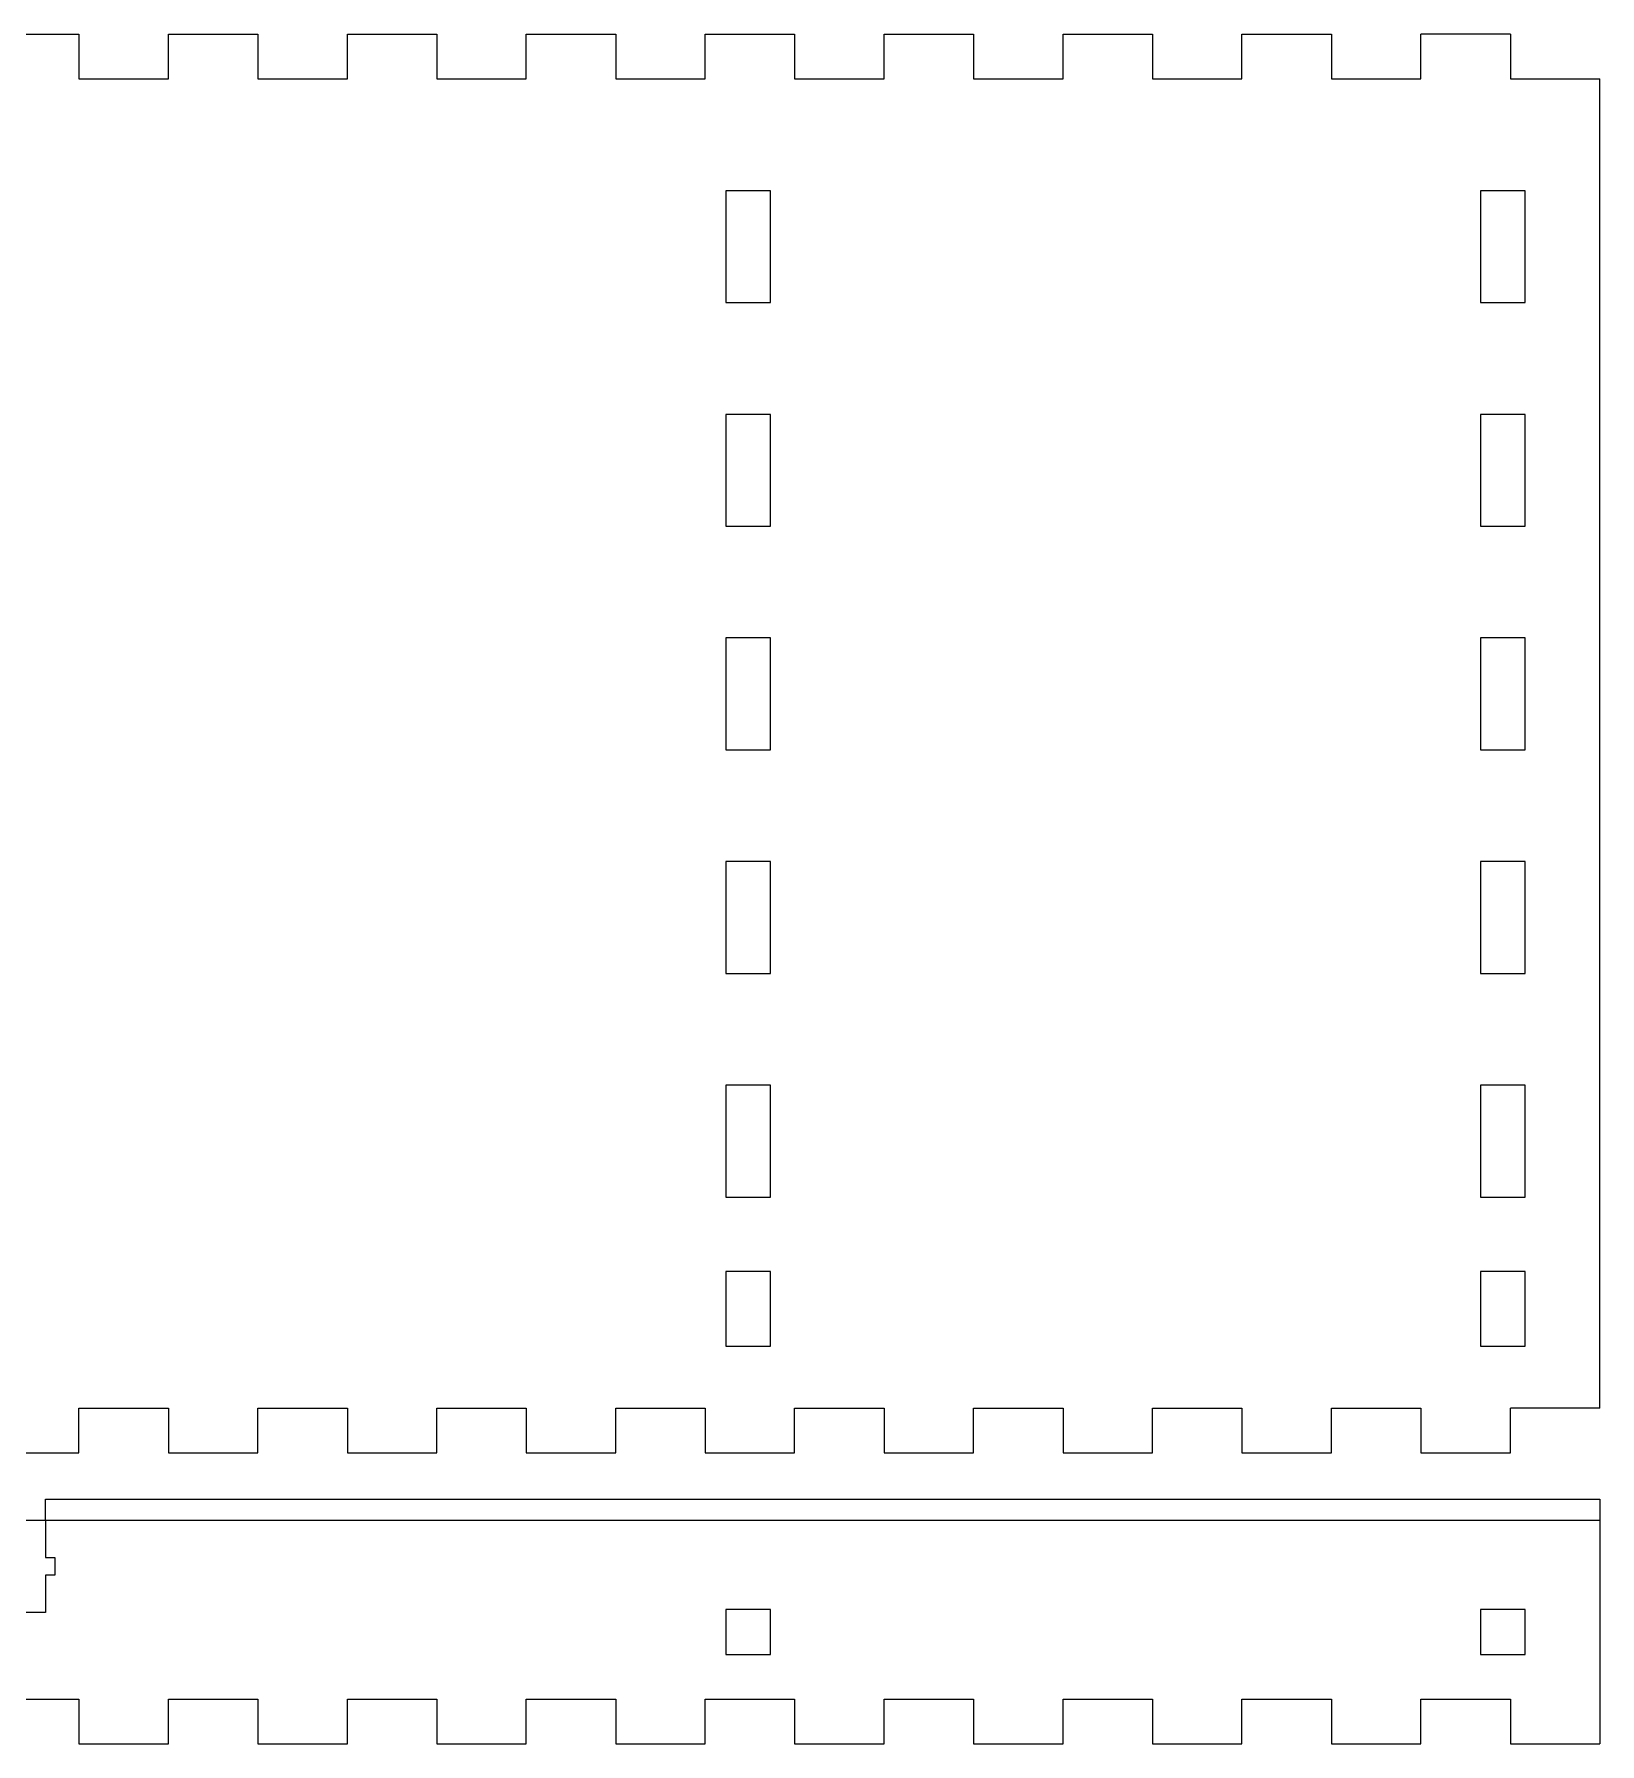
# Model space of a CAD drawing. Header units: millimetres. Extents: x -118 to 978, y -275 to 612.
# Drawn here: x 645.5 to 855.5, y 252.4 to 481.7 of the extents above; entities that cross this region are included whole.
import ezdxf

# ---------------------------------------------------------------- set-up
doc = ezdxf.new("R2010")
doc.units = ezdxf.units.MM
doc.layers.add('Holes', color=1, linetype='Continuous', plot=False)
doc.layers.add('text', color=5, linetype='Continuous')

# ---------------------------------------------------------------- blocks, each defined once
blk = doc.blocks.new('M3 Bolt Nut Slot')
for p, q in [((-12.4, -3), (-12.4, 0)), ((-12.4, 0), (-7.4, 0)), ((-7.4, 0), (-7.4, 1.25)), ((-7.4, 1.25), (-5, 1.25)), ((-5, 1.25), (-5, 0)), ((-5, 0), (0, 0)), ((-7.4, -3), (-12.4, -3)), ((-7.4, -4.25), (-7.4, -3)), ((-5, -4.25), (-7.4, -4.25)), ((0, -3), (-5, -3)), ((-5, -3), (-5, -4.25))]:
    blk.add_line(p, q)
blk = doc.blocks.new('Front Panel')
for p, q in [((211.5, -2.798), (211.5, 0)), ((211.5, 0), (420, 0)), ((211.5, -2.798), (211.5, 0)), ((211.5, 0), (420, 0)), ((211.5, -2.798), (211.5, 0)), ((211.5, 0), (420, 0)), ((211.5, -2.798), (211.5, 0)), ((211.5, 0), (420, 0)), ((211.5, -2.798), (211.5, 0)), ((211.5, 0), (420, 0)), ((211.5, -2.798), (211.5, 0)), ((211.5, 0), (420, 0)), ((211.5, -2.798), (211.5, 0)), ((211.5, 0), (420, 0)), ((211.5, -2.798), (211.5, 0)), ((211.5, 0), (420, 0)), ((211.5, -2.798), (211.5, 0)), ((211.5, 0), (420, 0)), ((211.5, -2.798), (211.5, 0)), ((211.5, 0), (420, 0)), ((211.5, -2.798), (211.5, 0)), ((211.5, 0), (420, 0)), ((211.5, -2.798), (211.5, 0)), ((211.5, 0), (420, 0)), ((211.5, -2.798), (211.5, 0)), ((211.5, 0), (420, 0)), ((211.5, -2.798), (211.5, 0)), ((211.5, 0), (420, 0)), ((211.5, -2.798), (211.5, 0)), ((211.5, 0), (420, 0)), ((211.5, -2.798), (211.5, 0)), ((211.5, 0), (420, 0)), ((211.5, -2.798), (211.5, 0)), ((211.5, 0), (420, 0)), ((211.5, -2.798), (211.5, 0)), ((211.5, 0), (420, 0)), ((211.5, -2.798), (211.5, 0)), ((211.5, 0), (420, 0)), ((211.5, -2.798), (211.5, 0)), ((211.5, 0), (420, 0)), ((211.5, -2.798), (211.5, 0)), ((211.5, 0), (420, 0)), ((211.5, -2.798), (211.5, 0)), ((211.5, 0), (420, 0)), ((211.5, -2.798), (211.5, 0)), ((211.5, 0), (420, 0)), ((211.5, -2.798), (211.5, 0)), ((211.5, 0), (420, 0)), ((211.5, -2.798), (211.5, 0)), ((211.5, 0), (420, 0)), ((211.5, -2.798), (211.5, 0)), ((211.5, 0), (420, 0)), ((211.5, -2.798), (211.5, 0)), ((211.5, 0), (420, 0)), ((211.5, -2.798), (211.5, 0)), ((211.5, 0), (420, 0)), ((211.5, -2.798), (211.5, 0)), ((211.5, 0), (420, 0)), ((211.5, -2.798), (211.5, 0)), ((211.5, 0), (420, 0)), ((420, 0), (420, -32.798)), ((420, 0), (420, -32.798)), ((420, 0), (420, -32.798)), ((420, 0), (420, -32.798)), ((420, 0), (420, -32.798)), ((420, 0), (420, -32.798)), ((420, 0), (420, -32.798)), ((420, 0), (420, -32.798)), ((204, -26.798), (216, -26.798)), ((204, -26.798), (216, -26.798)), ((204, -26.798), (216, -26.798)), ((204, -26.798), (216, -26.798)), ((204, -26.798), (216, -26.798)), ((204, -26.798), (216, -26.798)), ((204, -26.798), (216, -26.798)), ((204, -26.798), (216, -26.798)), ((204, -26.798), (216, -26.798)), ((204, -26.798), (216, -26.798)), ((204, -26.798), (216, -26.798)), ((204, -26.798), (216, -26.798)), ((204, -26.798), (216, -26.798)), ((204, -26.798), (216, -26.798)), ((204, -26.798), (216, -26.798)), ((204, -26.798), (216, -26.798)), ((204, -26.798), (216, -26.798)), ((204, -26.798), (216, -26.798)), ((204, -26.798), (216, -26.798)), ((204, -26.798), (216, -26.798)), ((204, -26.798), (216, -26.798)), ((204, -26.798), (216, -26.798)), ((204, -26.798), (216, -26.798)), ((204, -26.798), (216, -26.798)), ((204, -26.798), (216, -26.798)), ((204, -26.798), (216, -26.798)), ((204, -26.798), (216, -26.798)), ((204, -26.798), (216, -26.798)), ((204, -26.798), (216, -26.798)), ((204, -26.798), (216, -26.798)), ((216, -26.798), (216, -32.798)), ((216, -26.798), (216, -32.798)), ((216, -26.798), (216, -32.798)), ((216, -26.798), (216, -32.798)), ((216, -26.798), (216, -32.798)), ((216, -26.798), (216, -32.798)), ((216, -26.798), (216, -32.798)), ((216, -26.798), (216, -32.798)), ((216, -26.798), (216, -32.798)), ((216, -26.798), (216, -32.798)), ((216, -26.798), (216, -32.798)), ((216, -26.798), (216, -32.798)), ((216, -26.798), (216, -32.798)), ((216, -26.798), (216, -32.798)), ((216, -26.798), (216, -32.798)), ((216, -26.798), (216, -32.798)), ((216, -26.798), (216, -32.798)), ((216, -26.798), (216, -32.798)), ((216, -26.798), (216, -32.798)), ((216, -26.798), (216, -32.798)), ((216, -26.798), (216, -32.798)), ((216, -26.798), (216, -32.798)), ((216, -26.798), (216, -32.798)), ((216, -26.798), (216, -32.798)), ((216, -26.798), (216, -32.798)), ((216, -26.798), (216, -32.798)), ((216, -26.798), (216, -32.798)), ((216, -26.798), (216, -32.798)), ((216, -26.798), (216, -32.798)), ((216, -26.798), (216, -32.798)), ((228, -32.798), (228, -26.798)), ((228, -26.798), (240, -26.798)), ((228, -32.798), (228, -26.798)), ((228, -26.798), (240, -26.798)), ((228, -32.798), (228, -26.798)), ((228, -26.798), (240, -26.798)), ((228, -32.798), (228, -26.798)), ((228, -26.798), (240, -26.798)), ((228, -32.798), (228, -26.798)), ((228, -26.798), (240, -26.798)), ((228, -32.798), (228, -26.798)), ((228, -26.798), (240, -26.798)), ((228, -32.798), (228, -26.798)), ((228, -26.798), (240, -26.798)), ((228, -32.798), (228, -26.798)), ((228, -26.798), (240, -26.798)), ((228, -32.798), (228, -26.798)), ((228, -26.798), (240, -26.798)), ((228, -32.798), (228, -26.798)), ((228, -26.798), (240, -26.798)), ((228, -32.798), (228, -26.798)), ((228, -26.798), (240, -26.798)), ((228, -32.798), (228, -26.798)), ((228, -26.798), (240, -26.798)), ((228, -32.798), (228, -26.798)), ((228, -26.798), (240, -26.798)), ((228, -32.798), (228, -26.798)), ((228, -26.798), (240, -26.798)), ((228, -32.798), (228, -26.798)), ((228, -26.798), (240, -26.798)), ((228, -32.798), (228, -26.798)), ((228, -26.798), (240, -26.798)), ((228, -32.798), (228, -26.798)), ((228, -26.798), (240, -26.798)), ((228, -32.798), (228, -26.798)), ((228, -26.798), (240, -26.798)), ((228, -32.798), (228, -26.798)), ((228, -26.798), (240, -26.798)), ((228, -32.798), (228, -26.798)), ((228, -26.798), (240, -26.798)), ((228, -32.798), (228, -26.798)), ((228, -26.798), (240, -26.798)), ((228, -32.798), (228, -26.798)), ((228, -26.798), (240, -26.798)), ((228, -32.798), (228, -26.798)), ((228, -26.798), (240, -26.798)), ((228, -32.798), (228, -26.798)), ((228, -26.798), (240, -26.798)), ((228, -32.798), (228, -26.798)), ((228, -26.798), (240, -26.798)), ((228, -32.798), (228, -26.798)), ((228, -26.798), (240, -26.798)), ((228, -32.798), (228, -26.798)), ((228, -26.798), (240, -26.798)), ((228, -32.798), (228, -26.798)), ((228, -26.798), (240, -26.798)), ((228, -32.798), (228, -26.798)), ((228, -26.798), (240, -26.798)), ((228, -32.798), (228, -26.798)), ((228, -26.798), (240, -26.798)), ((240, -26.798), (240, -32.798)), ((240, -26.798), (240, -32.798)), ((240, -26.798), (240, -32.798)), ((240, -26.798), (240, -32.798)), ((240, -26.798), (240, -32.798)), ((240, -26.798), (240, -32.798)), ((240, -26.798), (240, -32.798)), ((240, -26.798), (240, -32.798)), ((240, -26.798), (240, -32.798)), ((240, -26.798), (240, -32.798)), ((240, -26.798), (240, -32.798)), ((240, -26.798), (240, -32.798)), ((240, -26.798), (240, -32.798)), ((240, -26.798), (240, -32.798)), ((240, -26.798), (240, -32.798)), ((240, -26.798), (240, -32.798)), ((240, -26.798), (240, -32.798)), ((240, -26.798), (240, -32.798)), ((240, -26.798), (240, -32.798)), ((240, -26.798), (240, -32.798)), ((240, -26.798), (240, -32.798)), ((240, -26.798), (240, -32.798)), ((240, -26.798), (240, -32.798)), ((240, -26.798), (240, -32.798)), ((240, -26.798), (240, -32.798)), ((240, -26.798), (240, -32.798)), ((240, -26.798), (240, -32.798)), ((240, -26.798), (240, -32.798)), ((240, -26.798), (240, -32.798)), ((240, -26.798), (240, -32.798)), ((252, -32.798), (252, -26.798)), ((252, -26.798), (264, -26.798)), ((252, -32.798), (252, -26.798)), ((252, -26.798), (264, -26.798)), ((252, -32.798), (252, -26.798)), ((252, -26.798), (264, -26.798)), ((252, -32.798), (252, -26.798)), ((252, -26.798), (264, -26.798)), ((252, -32.798), (252, -26.798)), ((252, -26.798), (264, -26.798)), ((252, -32.798), (252, -26.798)), ((252, -26.798), (264, -26.798)), ((252, -32.798), (252, -26.798)), ((252, -26.798), (264, -26.798)), ((252, -32.798), (252, -26.798)), ((252, -26.798), (264, -26.798)), ((252, -32.798), (252, -26.798)), ((252, -26.798), (264, -26.798)), ((252, -32.798), (252, -26.798)), ((252, -26.798), (264, -26.798)), ((252, -32.798), (252, -26.798)), ((252, -26.798), (264, -26.798)), ((252, -32.798), (252, -26.798)), ((252, -26.798), (264, -26.798)), ((252, -32.798), (252, -26.798)), ((252, -26.798), (264, -26.798)), ((252, -32.798), (252, -26.798)), ((252, -26.798), (264, -26.798)), ((252, -32.798), (252, -26.798)), ((252, -26.798), (264, -26.798)), ((252, -32.798), (252, -26.798)), ((252, -26.798), (264, -26.798)), ((252, -32.798), (252, -26.798)), ((252, -26.798), (264, -26.798)), ((252, -32.798), (252, -26.798)), ((252, -26.798), (264, -26.798)), ((252, -32.798), (252, -26.798)), ((252, -26.798), (264, -26.798)), ((252, -32.798), (252, -26.798)), ((252, -26.798), (264, -26.798)), ((252, -32.798), (252, -26.798)), ((252, -26.798), (264, -26.798)), ((252, -32.798), (252, -26.798)), ((252, -26.798), (264, -26.798)), ((252, -32.798), (252, -26.798)), ((252, -26.798), (264, -26.798)), ((252, -32.798), (252, -26.798)), ((252, -26.798), (264, -26.798)), ((252, -32.798), (252, -26.798)), ((252, -26.798), (264, -26.798)), ((252, -32.798), (252, -26.798)), ((252, -26.798), (264, -26.798)), ((252, -32.798), (252, -26.798)), ((252, -26.798), (264, -26.798)), ((252, -32.798), (252, -26.798)), ((252, -26.798), (264, -26.798)), ((252, -32.798), (252, -26.798)), ((252, -26.798), (264, -26.798)), ((252, -32.798), (252, -26.798)), ((252, -26.798), (264, -26.798)), ((264, -26.798), (264, -32.798)), ((264, -26.798), (264, -32.798)), ((264, -26.798), (264, -32.798)), ((264, -26.798), (264, -32.798)), ((264, -26.798), (264, -32.798)), ((264, -26.798), (264, -32.798)), ((264, -26.798), (264, -32.798)), ((264, -26.798), (264, -32.798)), ((264, -26.798), (264, -32.798)), ((264, -26.798), (264, -32.798)), ((264, -26.798), (264, -32.798)), ((264, -26.798), (264, -32.798)), ((264, -26.798), (264, -32.798)), ((264, -26.798), (264, -32.798)), ((264, -26.798), (264, -32.798)), ((264, -26.798), (264, -32.798)), ((264, -26.798), (264, -32.798)), ((264, -26.798), (264, -32.798)), ((264, -26.798), (264, -32.798)), ((264, -26.798), (264, -32.798)), ((264, -26.798), (264, -32.798)), ((264, -26.798), (264, -32.798)), ((264, -26.798), (264, -32.798)), ((264, -26.798), (264, -32.798)), ((264, -26.798), (264, -32.798)), ((264, -26.798), (264, -32.798)), ((264, -26.798), (264, -32.798)), ((264, -26.798), (264, -32.798)), ((264, -26.798), (264, -32.798)), ((264, -26.798), (264, -32.798)), ((276, -32.798), (276, -26.798)), ((276, -26.798), (288, -26.798)), ((276, -32.798), (276, -26.798)), ((276, -26.798), (288, -26.798)), ((276, -32.798), (276, -26.798)), ((276, -26.798), (288, -26.798)), ((276, -32.798), (276, -26.798)), ((276, -26.798), (288, -26.798)), ((276, -32.798), (276, -26.798)), ((276, -26.798), (288, -26.798)), ((276, -32.798), (276, -26.798)), ((276, -26.798), (288, -26.798)), ((276, -32.798), (276, -26.798)), ((276, -26.798), (288, -26.798)), ((276, -32.798), (276, -26.798)), ((276, -26.798), (288, -26.798)), ((276, -32.798), (276, -26.798)), ((276, -26.798), (288, -26.798)), ((276, -32.798), (276, -26.798)), ((276, -26.798), (288, -26.798)), ((276, -32.798), (276, -26.798)), ((276, -26.798), (288, -26.798)), ((276, -32.798), (276, -26.798)), ((276, -26.798), (288, -26.798)), ((276, -32.798), (276, -26.798)), ((276, -26.798), (288, -26.798)), ((276, -32.798), (276, -26.798)), ((276, -26.798), (288, -26.798)), ((276, -32.798), (276, -26.798)), ((276, -26.798), (288, -26.798)), ((276, -32.798), (276, -26.798)), ((276, -26.798), (288, -26.798)), ((276, -32.798), (276, -26.798)), ((276, -26.798), (288, -26.798)), ((276, -32.798), (276, -26.798)), ((276, -26.798), (288, -26.798)), ((276, -32.798), (276, -26.798)), ((276, -26.798), (288, -26.798)), ((276, -32.798), (276, -26.798)), ((276, -26.798), (288, -26.798)), ((276, -32.798), (276, -26.798)), ((276, -26.798), (288, -26.798)), ((276, -32.798), (276, -26.798)), ((276, -26.798), (288, -26.798)), ((276, -32.798), (276, -26.798)), ((276, -26.798), (288, -26.798)), ((276, -32.798), (276, -26.798)), ((276, -26.798), (288, -26.798)), ((276, -32.798), (276, -26.798)), ((276, -26.798), (288, -26.798)), ((276, -32.798), (276, -26.798)), ((276, -26.798), (288, -26.798)), ((276, -32.798), (276, -26.798)), ((276, -26.798), (288, -26.798)), ((276, -32.798), (276, -26.798)), ((276, -26.798), (288, -26.798)), ((276, -32.798), (276, -26.798)), ((276, -26.798), (288, -26.798)), ((276, -32.798), (276, -26.798)), ((276, -26.798), (288, -26.798)), ((288, -26.798), (288, -32.798)), ((288, -26.798), (288, -32.798)), ((288, -26.798), (288, -32.798)), ((288, -26.798), (288, -32.798)), ((288, -26.798), (288, -32.798)), ((288, -26.798), (288, -32.798)), ((288, -26.798), (288, -32.798)), ((288, -26.798), (288, -32.798)), ((288, -26.798), (288, -32.798)), ((288, -26.798), (288, -32.798)), ((288, -26.798), (288, -32.798)), ((288, -26.798), (288, -32.798)), ((288, -26.798), (288, -32.798)), ((288, -26.798), (288, -32.798)), ((288, -26.798), (288, -32.798)), ((288, -26.798), (288, -32.798)), ((288, -26.798), (288, -32.798)), ((288, -26.798), (288, -32.798)), ((288, -26.798), (288, -32.798)), ((288, -26.798), (288, -32.798)), ((288, -26.798), (288, -32.798)), ((288, -26.798), (288, -32.798)), ((288, -26.798), (288, -32.798)), ((288, -26.798), (288, -32.798)), ((288, -26.798), (288, -32.798)), ((288, -26.798), (288, -32.798)), ((288, -26.798), (288, -32.798)), ((288, -26.798), (288, -32.798)), ((288, -26.798), (288, -32.798)), ((288, -26.798), (288, -32.798)), ((300, -32.798), (300, -26.798)), ((300, -26.798), (312, -26.798)), ((300, -32.798), (300, -26.798)), ((300, -26.798), (312, -26.798)), ((300, -32.798), (300, -26.798)), ((300, -26.798), (312, -26.798)), ((300, -32.798), (300, -26.798)), ((300, -26.798), (312, -26.798)), ((300, -32.798), (300, -26.798)), ((300, -26.798), (312, -26.798)), ((300, -32.798), (300, -26.798)), ((300, -26.798), (312, -26.798)), ((300, -32.798), (300, -26.798)), ((300, -26.798), (312, -26.798)), ((300, -32.798), (300, -26.798)), ((300, -26.798), (312, -26.798)), ((300, -32.798), (300, -26.798)), ((300, -26.798), (312, -26.798)), ((300, -32.798), (300, -26.798)), ((300, -26.798), (312, -26.798)), ((300, -32.798), (300, -26.798)), ((300, -26.798), (312, -26.798)), ((300, -32.798), (300, -26.798)), ((300, -26.798), (312, -26.798)), ((300, -32.798), (300, -26.798)), ((300, -26.798), (312, -26.798)), ((300, -32.798), (300, -26.798)), ((300, -26.798), (312, -26.798)), ((300, -32.798), (300, -26.798)), ((300, -26.798), (312, -26.798)), ((300, -32.798), (300, -26.798)), ((300, -26.798), (312, -26.798)), ((300, -32.798), (300, -26.798)), ((300, -26.798), (312, -26.798)), ((300, -32.798), (300, -26.798)), ((300, -26.798), (312, -26.798)), ((300, -32.798), (300, -26.798)), ((300, -26.798), (312, -26.798)), ((300, -32.798), (300, -26.798)), ((300, -26.798), (312, -26.798)), ((300, -32.798), (300, -26.798)), ((300, -26.798), (312, -26.798)), ((300, -32.798), (300, -26.798)), ((300, -26.798), (312, -26.798)), ((300, -32.798), (300, -26.798)), ((300, -26.798), (312, -26.798)), ((300, -32.798), (300, -26.798)), ((300, -26.798), (312, -26.798)), ((300, -32.798), (300, -26.798)), ((300, -26.798), (312, -26.798)), ((300, -32.798), (300, -26.798)), ((300, -26.798), (312, -26.798)), ((300, -32.798), (300, -26.798)), ((300, -26.798), (312, -26.798)), ((300, -32.798), (300, -26.798)), ((300, -26.798), (312, -26.798)), ((300, -32.798), (300, -26.798)), ((300, -26.798), (312, -26.798)), ((300, -32.798), (300, -26.798)), ((300, -26.798), (312, -26.798)), ((312, -26.798), (312, -32.798)), ((312, -26.798), (312, -32.798)), ((312, -26.798), (312, -32.798)), ((312, -26.798), (312, -32.798)), ((312, -26.798), (312, -32.798)), ((312, -26.798), (312, -32.798)), ((312, -26.798), (312, -32.798)), ((312, -26.798), (312, -32.798)), ((312, -26.798), (312, -32.798)), ((312, -26.798), (312, -32.798)), ((312, -26.798), (312, -32.798)), ((312, -26.798), (312, -32.798)), ((312, -26.798), (312, -32.798)), ((312, -26.798), (312, -32.798)), ((312, -26.798), (312, -32.798)), ((312, -26.798), (312, -32.798)), ((312, -26.798), (312, -32.798)), ((312, -26.798), (312, -32.798)), ((312, -26.798), (312, -32.798)), ((312, -26.798), (312, -32.798)), ((312, -26.798), (312, -32.798)), ((312, -26.798), (312, -32.798)), ((312, -26.798), (312, -32.798)), ((312, -26.798), (312, -32.798)), ((312, -26.798), (312, -32.798)), ((312, -26.798), (312, -32.798)), ((312, -26.798), (312, -32.798)), ((312, -26.798), (312, -32.798)), ((312, -26.798), (312, -32.798)), ((312, -26.798), (312, -32.798)), ((324, -32.798), (324, -26.798)), ((324, -26.798), (336, -26.798)), ((324, -32.798), (324, -26.798)), ((324, -26.798), (336, -26.798)), ((324, -32.798), (324, -26.798)), ((324, -26.798), (336, -26.798)), ((324, -32.798), (324, -26.798)), ((324, -26.798), (336, -26.798)), ((324, -32.798), (324, -26.798)), ((324, -26.798), (336, -26.798)), ((324, -32.798), (324, -26.798)), ((324, -26.798), (336, -26.798)), ((324, -32.798), (324, -26.798)), ((324, -26.798), (336, -26.798)), ((324, -32.798), (324, -26.798)), ((324, -26.798), (336, -26.798)), ((324, -32.798), (324, -26.798)), ((324, -26.798), (336, -26.798)), ((324, -32.798), (324, -26.798)), ((324, -26.798), (336, -26.798)), ((324, -32.798), (324, -26.798)), ((324, -26.798), (336, -26.798)), ((324, -32.798), (324, -26.798)), ((324, -26.798), (336, -26.798)), ((324, -32.798), (324, -26.798)), ((324, -26.798), (336, -26.798)), ((324, -32.798), (324, -26.798)), ((324, -26.798), (336, -26.798)), ((324, -32.798), (324, -26.798)), ((324, -26.798), (336, -26.798)), ((324, -32.798), (324, -26.798)), ((324, -26.798), (336, -26.798)), ((324, -32.798), (324, -26.798)), ((324, -26.798), (336, -26.798)), ((324, -32.798), (324, -26.798)), ((324, -26.798), (336, -26.798)), ((324, -32.798), (324, -26.798)), ((324, -26.798), (336, -26.798)), ((324, -32.798), (324, -26.798)), ((324, -26.798), (336, -26.798)), ((324, -32.798), (324, -26.798)), ((324, -26.798), (336, -26.798)), ((324, -32.798), (324, -26.798)), ((324, -26.798), (336, -26.798)), ((324, -32.798), (324, -26.798)), ((324, -26.798), (336, -26.798)), ((324, -32.798), (324, -26.798)), ((324, -26.798), (336, -26.798)), ((324, -32.798), (324, -26.798)), ((324, -26.798), (336, -26.798)), ((324, -32.798), (324, -26.798)), ((324, -26.798), (336, -26.798)), ((324, -32.798), (324, -26.798)), ((324, -26.798), (336, -26.798)), ((324, -32.798), (324, -26.798)), ((324, -26.798), (336, -26.798)), ((324, -32.798), (324, -26.798)), ((324, -26.798), (336, -26.798)), ((324, -32.798), (324, -26.798)), ((324, -26.798), (336, -26.798)), ((336, -26.798), (336, -32.798)), ((336, -26.798), (336, -32.798)), ((336, -26.798), (336, -32.798)), ((336, -26.798), (336, -32.798)), ((336, -26.798), (336, -32.798)), ((336, -26.798), (336, -32.798)), ((336, -26.798), (336, -32.798)), ((336, -26.798), (336, -32.798)), ((336, -26.798), (336, -32.798)), ((336, -26.798), (336, -32.798)), ((336, -26.798), (336, -32.798)), ((336, -26.798), (336, -32.798)), ((336, -26.798), (336, -32.798)), ((336, -26.798), (336, -32.798)), ((336, -26.798), (336, -32.798)), ((336, -26.798), (336, -32.798)), ((336, -26.798), (336, -32.798)), ((336, -26.798), (336, -32.798)), ((336, -26.798), (336, -32.798)), ((336, -26.798), (336, -32.798)), ((336, -26.798), (336, -32.798)), ((336, -26.798), (336, -32.798)), ((336, -26.798), (336, -32.798)), ((336, -26.798), (336, -32.798)), ((336, -26.798), (336, -32.798)), ((336, -26.798), (336, -32.798)), ((336, -26.798), (336, -32.798)), ((336, -26.798), (336, -32.798)), ((336, -26.798), (336, -32.798)), ((336, -26.798), (336, -32.798)), ((348, -32.798), (348, -26.798)), ((348, -26.798), (360, -26.798)), ((348, -32.798), (348, -26.798)), ((348, -26.798), (360, -26.798)), ((348, -32.798), (348, -26.798)), ((348, -26.798), (360, -26.798)), ((348, -32.798), (348, -26.798)), ((348, -26.798), (360, -26.798)), ((348, -32.798), (348, -26.798)), ((348, -26.798), (360, -26.798)), ((348, -32.798), (348, -26.798)), ((348, -26.798), (360, -26.798)), ((348, -32.798), (348, -26.798)), ((348, -26.798), (360, -26.798)), ((348, -32.798), (348, -26.798)), ((348, -26.798), (360, -26.798)), ((348, -32.798), (348, -26.798)), ((348, -26.798), (360, -26.798)), ((348, -32.798), (348, -26.798)), ((348, -26.798), (360, -26.798)), ((348, -32.798), (348, -26.798)), ((348, -26.798), (360, -26.798)), ((348, -32.798), (348, -26.798)), ((348, -26.798), (360, -26.798)), ((348, -32.798), (348, -26.798)), ((348, -26.798), (360, -26.798)), ((348, -32.798), (348, -26.798)), ((348, -26.798), (360, -26.798)), ((348, -32.798), (348, -26.798)), ((348, -26.798), (360, -26.798)), ((348, -32.798), (348, -26.798)), ((348, -26.798), (360, -26.798)), ((348, -32.798), (348, -26.798)), ((348, -26.798), (360, -26.798)), ((348, -32.798), (348, -26.798)), ((348, -26.798), (360, -26.798)), ((348, -32.798), (348, -26.798)), ((348, -26.798), (360, -26.798)), ((348, -32.798), (348, -26.798)), ((348, -26.798), (360, -26.798)), ((348, -32.798), (348, -26.798)), ((348, -26.798), (360, -26.798)), ((348, -32.798), (348, -26.798)), ((348, -26.798), (360, -26.798)), ((348, -32.798), (348, -26.798)), ((348, -26.798), (360, -26.798)), ((348, -32.798), (348, -26.798)), ((348, -26.798), (360, -26.798)), ((348, -32.798), (348, -26.798)), ((348, -26.798), (360, -26.798)), ((348, -32.798), (348, -26.798)), ((348, -26.798), (360, -26.798)), ((348, -32.798), (348, -26.798)), ((348, -26.798), (360, -26.798)), ((348, -32.798), (348, -26.798)), ((348, -26.798), (360, -26.798)), ((348, -32.798), (348, -26.798)), ((348, -26.798), (360, -26.798)), ((348, -32.798), (348, -26.798)), ((348, -26.798), (360, -26.798)), ((360, -26.798), (360, -32.798)), ((360, -26.798), (360, -32.798)), ((360, -26.798), (360, -32.798)), ((360, -26.798), (360, -32.798)), ((360, -26.798), (360, -32.798)), ((360, -26.798), (360, -32.798)), ((360, -26.798), (360, -32.798)), ((360, -26.798), (360, -32.798)), ((360, -26.798), (360, -32.798)), ((360, -26.798), (360, -32.798)), ((360, -26.798), (360, -32.798)), ((360, -26.798), (360, -32.798)), ((360, -26.798), (360, -32.798)), ((360, -26.798), (360, -32.798)), ((360, -26.798), (360, -32.798)), ((360, -26.798), (360, -32.798)), ((360, -26.798), (360, -32.798)), ((360, -26.798), (360, -32.798)), ((360, -26.798), (360, -32.798)), ((360, -26.798), (360, -32.798)), ((360, -26.798), (360, -32.798)), ((360, -26.798), (360, -32.798)), ((360, -26.798), (360, -32.798)), ((360, -26.798), (360, -32.798)), ((360, -26.798), (360, -32.798)), ((360, -26.798), (360, -32.798)), ((360, -26.798), (360, -32.798)), ((360, -26.798), (360, -32.798)), ((360, -26.798), (360, -32.798)), ((360, -26.798), (360, -32.798)), ((372, -32.798), (372, -26.798)), ((372, -26.798), (384, -26.798)), ((372, -32.798), (372, -26.798)), ((372, -26.798), (384, -26.798)), ((372, -32.798), (372, -26.798)), ((372, -26.798), (384, -26.798)), ((372, -32.798), (372, -26.798)), ((372, -26.798), (384, -26.798)), ((372, -32.798), (372, -26.798)), ((372, -26.798), (384, -26.798)), ((372, -32.798), (372, -26.798)), ((372, -26.798), (384, -26.798)), ((372, -32.798), (372, -26.798)), ((372, -26.798), (384, -26.798)), ((372, -32.798), (372, -26.798)), ((372, -26.798), (384, -26.798)), ((372, -32.798), (372, -26.798)), ((372, -26.798), (384, -26.798)), ((372, -32.798), (372, -26.798)), ((372, -26.798), (384, -26.798)), ((372, -32.798), (372, -26.798)), ((372, -26.798), (384, -26.798)), ((372, -32.798), (372, -26.798)), ((372, -26.798), (384, -26.798)), ((372, -32.798), (372, -26.798)), ((372, -26.798), (384, -26.798)), ((372, -32.798), (372, -26.798)), ((372, -26.798), (384, -26.798)), ((372, -32.798), (372, -26.798)), ((372, -26.798), (384, -26.798)), ((372, -32.798), (372, -26.798)), ((372, -26.798), (384, -26.798)), ((372, -32.798), (372, -26.798)), ((372, -26.798), (384, -26.798)), ((372, -32.798), (372, -26.798)), ((372, -26.798), (384, -26.798)), ((372, -32.798), (372, -26.798)), ((372, -26.798), (384, -26.798)), ((372, -32.798), (372, -26.798)), ((372, -26.798), (384, -26.798)), ((372, -32.798), (372, -26.798)), ((372, -26.798), (384, -26.798)), ((372, -32.798), (372, -26.798)), ((372, -26.798), (384, -26.798)), ((372, -32.798), (372, -26.798)), ((372, -26.798), (384, -26.798)), ((372, -32.798), (372, -26.798)), ((372, -26.798), (384, -26.798)), ((372, -32.798), (372, -26.798)), ((372, -26.798), (384, -26.798)), ((372, -32.798), (372, -26.798)), ((372, -26.798), (384, -26.798)), ((372, -32.798), (372, -26.798)), ((372, -26.798), (384, -26.798)), ((372, -32.798), (372, -26.798)), ((372, -26.798), (384, -26.798)), ((372, -32.798), (372, -26.798)), ((372, -26.798), (384, -26.798)), ((372, -32.798), (372, -26.798)), ((372, -26.798), (384, -26.798)), ((384, -26.798), (384, -32.798)), ((384, -26.798), (384, -32.798)), ((384, -26.798), (384, -32.798)), ((384, -26.798), (384, -32.798)), ((384, -26.798), (384, -32.798)), ((384, -26.798), (384, -32.798)), ((384, -26.798), (384, -32.798)), ((384, -26.798), (384, -32.798)), ((384, -26.798), (384, -32.798)), ((384, -26.798), (384, -32.798)), ((384, -26.798), (384, -32.798)), ((384, -26.798), (384, -32.798)), ((384, -26.798), (384, -32.798)), ((384, -26.798), (384, -32.798)), ((384, -26.798), (384, -32.798)), ((384, -26.798), (384, -32.798)), ((384, -26.798), (384, -32.798)), ((384, -26.798), (384, -32.798)), ((384, -26.798), (384, -32.798)), ((384, -26.798), (384, -32.798)), ((384, -26.798), (384, -32.798)), ((384, -26.798), (384, -32.798)), ((384, -26.798), (384, -32.798)), ((384, -26.798), (384, -32.798)), ((384, -26.798), (384, -32.798)), ((384, -26.798), (384, -32.798)), ((384, -26.798), (384, -32.798)), ((384, -26.798), (384, -32.798)), ((384, -26.798), (384, -32.798)), ((384, -26.798), (384, -32.798)), ((396, -32.798), (396, -26.798)), ((396, -26.798), (408, -26.798)), ((396, -32.798), (396, -26.798)), ((396, -26.798), (408, -26.798)), ((396, -32.798), (396, -26.798)), ((396, -26.798), (408, -26.798)), ((396, -32.798), (396, -26.798)), ((396, -26.798), (408, -26.798)), ((396, -32.798), (396, -26.798)), ((396, -26.798), (408, -26.798)), ((396, -32.798), (396, -26.798)), ((396, -26.798), (408, -26.798)), ((396, -32.798), (396, -26.798)), ((396, -26.798), (408, -26.798)), ((396, -32.798), (396, -26.798)), ((396, -26.798), (408, -26.798)), ((396, -32.798), (396, -26.798)), ((396, -26.798), (408, -26.798)), ((396, -32.798), (396, -26.798)), ((396, -26.798), (408, -26.798)), ((396, -32.798), (396, -26.798)), ((396, -26.798), (408, -26.798)), ((396, -32.798), (396, -26.798)), ((396, -26.798), (408, -26.798)), ((396, -32.798), (396, -26.798)), ((396, -26.798), (408, -26.798)), ((396, -32.798), (396, -26.798)), ((396, -26.798), (408, -26.798)), ((396, -32.798), (396, -26.798)), ((396, -26.798), (408, -26.798)), ((396, -32.798), (396, -26.798)), ((396, -26.798), (408, -26.798)), ((396, -32.798), (396, -26.798)), ((396, -26.798), (408, -26.798)), ((396, -32.798), (396, -26.798)), ((396, -26.798), (408, -26.798)), ((396, -32.798), (396, -26.798)), ((396, -26.798), (408, -26.798)), ((396, -32.798), (396, -26.798)), ((396, -26.798), (408, -26.798)), ((396, -32.798), (396, -26.798)), ((396, -26.798), (408, -26.798)), ((396, -32.798), (396, -26.798)), ((396, -26.798), (408, -26.798)), ((396, -32.798), (396, -26.798)), ((396, -26.798), (408, -26.798)), ((396, -32.798), (396, -26.798)), ((396, -26.798), (408, -26.798)), ((396, -32.798), (396, -26.798)), ((396, -26.798), (408, -26.798)), ((396, -32.798), (396, -26.798)), ((396, -26.798), (408, -26.798)), ((396, -32.798), (396, -26.798)), ((396, -26.798), (408, -26.798)), ((396, -32.798), (396, -26.798)), ((396, -26.798), (408, -26.798)), ((396, -32.798), (396, -26.798)), ((396, -26.798), (408, -26.798)), ((396, -32.798), (396, -26.798)), ((396, -26.798), (408, -26.798)), ((408, -26.798), (408, -32.798)), ((408, -26.798), (408, -32.798)), ((408, -26.798), (408, -32.798)), ((408, -26.798), (408, -32.798)), ((408, -26.798), (408, -32.798)), ((408, -26.798), (408, -32.798)), ((408, -26.798), (408, -32.798)), ((408, -26.798), (408, -32.798)), ((408, -26.798), (408, -32.798)), ((408, -26.798), (408, -32.798)), ((408, -26.798), (408, -32.798)), ((408, -26.798), (408, -32.798)), ((408, -26.798), (408, -32.798)), ((408, -26.798), (408, -32.798)), ((408, -26.798), (408, -32.798)), ((408, -26.798), (408, -32.798)), ((408, -26.798), (408, -32.798)), ((408, -26.798), (408, -32.798)), ((408, -26.798), (408, -32.798)), ((408, -26.798), (408, -32.798)), ((408, -26.798), (408, -32.798)), ((408, -26.798), (408, -32.798)), ((408, -26.798), (408, -32.798)), ((408, -26.798), (408, -32.798)), ((408, -26.798), (408, -32.798)), ((408, -26.798), (408, -32.798)), ((408, -26.798), (408, -32.798)), ((408, -26.798), (408, -32.798)), ((408, -26.798), (408, -32.798)), ((408, -26.798), (408, -32.798)), ((216, -32.798), (228, -32.798)), ((216, -32.798), (228, -32.798)), ((216, -32.798), (228, -32.798)), ((216, -32.798), (228, -32.798)), ((216, -32.798), (228, -32.798)), ((216, -32.798), (228, -32.798)), ((216, -32.798), (228, -32.798)), ((216, -32.798), (228, -32.798)), ((216, -32.798), (228, -32.798)), ((216, -32.798), (228, -32.798)), ((216, -32.798), (228, -32.798)), ((216, -32.798), (228, -32.798)), ((216, -32.798), (228, -32.798)), ((216, -32.798), (228, -32.798)), ((216, -32.798), (228, -32.798)), ((216, -32.798), (228, -32.798)), ((216, -32.798), (228, -32.798)), ((216, -32.798), (228, -32.798)), ((216, -32.798), (228, -32.798)), ((216, -32.798), (228, -32.798)), ((216, -32.798), (228, -32.798)), ((216, -32.798), (228, -32.798)), ((216, -32.798), (228, -32.798)), ((216, -32.798), (228, -32.798)), ((216, -32.798), (228, -32.798)), ((216, -32.798), (228, -32.798)), ((216, -32.798), (228, -32.798)), ((216, -32.798), (228, -32.798)), ((216, -32.798), (228, -32.798)), ((216, -32.798), (228, -32.798)), ((240, -32.798), (252, -32.798)), ((240, -32.798), (252, -32.798)), ((240, -32.798), (252, -32.798)), ((240, -32.798), (252, -32.798)), ((240, -32.798), (252, -32.798)), ((240, -32.798), (252, -32.798)), ((240, -32.798), (252, -32.798)), ((240, -32.798), (252, -32.798)), ((240, -32.798), (252, -32.798)), ((240, -32.798), (252, -32.798)), ((240, -32.798), (252, -32.798)), ((240, -32.798), (252, -32.798)), ((240, -32.798), (252, -32.798)), ((240, -32.798), (252, -32.798)), ((240, -32.798), (252, -32.798)), ((240, -32.798), (252, -32.798)), ((240, -32.798), (252, -32.798)), ((240, -32.798), (252, -32.798)), ((240, -32.798), (252, -32.798)), ((240, -32.798), (252, -32.798)), ((240, -32.798), (252, -32.798)), ((240, -32.798), (252, -32.798)), ((240, -32.798), (252, -32.798)), ((240, -32.798), (252, -32.798)), ((240, -32.798), (252, -32.798)), ((240, -32.798), (252, -32.798)), ((240, -32.798), (252, -32.798)), ((240, -32.798), (252, -32.798)), ((240, -32.798), (252, -32.798)), ((240, -32.798), (252, -32.798)), ((264, -32.798), (276, -32.798)), ((264, -32.798), (276, -32.798)), ((264, -32.798), (276, -32.798)), ((264, -32.798), (276, -32.798)), ((264, -32.798), (276, -32.798)), ((264, -32.798), (276, -32.798)), ((264, -32.798), (276, -32.798)), ((264, -32.798), (276, -32.798)), ((264, -32.798), (276, -32.798)), ((264, -32.798), (276, -32.798)), ((264, -32.798), (276, -32.798)), ((264, -32.798), (276, -32.798)), ((264, -32.798), (276, -32.798)), ((264, -32.798), (276, -32.798)), ((264, -32.798), (276, -32.798)), ((264, -32.798), (276, -32.798)), ((264, -32.798), (276, -32.798)), ((264, -32.798), (276, -32.798)), ((264, -32.798), (276, -32.798)), ((264, -32.798), (276, -32.798)), ((264, -32.798), (276, -32.798)), ((264, -32.798), (276, -32.798)), ((264, -32.798), (276, -32.798)), ((264, -32.798), (276, -32.798)), ((264, -32.798), (276, -32.798)), ((264, -32.798), (276, -32.798)), ((264, -32.798), (276, -32.798)), ((264, -32.798), (276, -32.798)), ((264, -32.798), (276, -32.798)), ((264, -32.798), (276, -32.798)), ((288, -32.798), (300, -32.798)), ((288, -32.798), (300, -32.798)), ((288, -32.798), (300, -32.798)), ((288, -32.798), (300, -32.798)), ((288, -32.798), (300, -32.798)), ((288, -32.798), (300, -32.798)), ((288, -32.798), (300, -32.798)), ((288, -32.798), (300, -32.798)), ((288, -32.798), (300, -32.798)), ((288, -32.798), (300, -32.798)), ((288, -32.798), (300, -32.798)), ((288, -32.798), (300, -32.798)), ((288, -32.798), (300, -32.798)), ((288, -32.798), (300, -32.798)), ((288, -32.798), (300, -32.798)), ((288, -32.798), (300, -32.798)), ((288, -32.798), (300, -32.798)), ((288, -32.798), (300, -32.798)), ((288, -32.798), (300, -32.798)), ((288, -32.798), (300, -32.798)), ((288, -32.798), (300, -32.798)), ((288, -32.798), (300, -32.798)), ((288, -32.798), (300, -32.798)), ((288, -32.798), (300, -32.798)), ((288, -32.798), (300, -32.798)), ((288, -32.798), (300, -32.798)), ((288, -32.798), (300, -32.798)), ((288, -32.798), (300, -32.798)), ((288, -32.798), (300, -32.798)), ((288, -32.798), (300, -32.798)), ((312, -32.798), (324, -32.798)), ((312, -32.798), (324, -32.798)), ((312, -32.798), (324, -32.798)), ((312, -32.798), (324, -32.798)), ((312, -32.798), (324, -32.798)), ((312, -32.798), (324, -32.798)), ((312, -32.798), (324, -32.798)), ((312, -32.798), (324, -32.798)), ((312, -32.798), (324, -32.798)), ((312, -32.798), (324, -32.798)), ((312, -32.798), (324, -32.798)), ((312, -32.798), (324, -32.798)), ((312, -32.798), (324, -32.798)), ((312, -32.798), (324, -32.798)), ((312, -32.798), (324, -32.798)), ((312, -32.798), (324, -32.798)), ((312, -32.798), (324, -32.798)), ((312, -32.798), (324, -32.798)), ((312, -32.798), (324, -32.798)), ((312, -32.798), (324, -32.798)), ((312, -32.798), (324, -32.798)), ((312, -32.798), (324, -32.798)), ((312, -32.798), (324, -32.798)), ((312, -32.798), (324, -32.798)), ((312, -32.798), (324, -32.798)), ((312, -32.798), (324, -32.798)), ((312, -32.798), (324, -32.798)), ((312, -32.798), (324, -32.798)), ((312, -32.798), (324, -32.798)), ((312, -32.798), (324, -32.798)), ((336, -32.798), (348, -32.798)), ((336, -32.798), (348, -32.798)), ((336, -32.798), (348, -32.798)), ((336, -32.798), (348, -32.798)), ((336, -32.798), (348, -32.798)), ((336, -32.798), (348, -32.798)), ((336, -32.798), (348, -32.798)), ((336, -32.798), (348, -32.798)), ((336, -32.798), (348, -32.798)), ((336, -32.798), (348, -32.798)), ((336, -32.798), (348, -32.798)), ((336, -32.798), (348, -32.798)), ((336, -32.798), (348, -32.798)), ((336, -32.798), (348, -32.798)), ((336, -32.798), (348, -32.798)), ((336, -32.798), (348, -32.798)), ((336, -32.798), (348, -32.798)), ((336, -32.798), (348, -32.798)), ((336, -32.798), (348, -32.798)), ((336, -32.798), (348, -32.798)), ((336, -32.798), (348, -32.798)), ((336, -32.798), (348, -32.798)), ((336, -32.798), (348, -32.798)), ((336, -32.798), (348, -32.798)), ((336, -32.798), (348, -32.798)), ((336, -32.798), (348, -32.798)), ((336, -32.798), (348, -32.798)), ((336, -32.798), (348, -32.798)), ((336, -32.798), (348, -32.798)), ((336, -32.798), (348, -32.798)), ((360, -32.798), (372, -32.798)), ((360, -32.798), (372, -32.798)), ((360, -32.798), (372, -32.798)), ((360, -32.798), (372, -32.798)), ((360, -32.798), (372, -32.798)), ((360, -32.798), (372, -32.798)), ((360, -32.798), (372, -32.798)), ((360, -32.798), (372, -32.798)), ((360, -32.798), (372, -32.798)), ((360, -32.798), (372, -32.798)), ((360, -32.798), (372, -32.798)), ((360, -32.798), (372, -32.798)), ((360, -32.798), (372, -32.798)), ((360, -32.798), (372, -32.798)), ((360, -32.798), (372, -32.798)), ((360, -32.798), (372, -32.798)), ((360, -32.798), (372, -32.798)), ((360, -32.798), (372, -32.798)), ((360, -32.798), (372, -32.798)), ((360, -32.798), (372, -32.798)), ((360, -32.798), (372, -32.798)), ((360, -32.798), (372, -32.798)), ((360, -32.798), (372, -32.798)), ((360, -32.798), (372, -32.798)), ((360, -32.798), (372, -32.798)), ((360, -32.798), (372, -32.798)), ((360, -32.798), (372, -32.798)), ((360, -32.798), (372, -32.798)), ((360, -32.798), (372, -32.798)), ((360, -32.798), (372, -32.798)), ((384, -32.798), (396, -32.798)), ((384, -32.798), (396, -32.798)), ((384, -32.798), (396, -32.798)), ((384, -32.798), (396, -32.798)), ((384, -32.798), (396, -32.798)), ((384, -32.798), (396, -32.798)), ((384, -32.798), (396, -32.798)), ((384, -32.798), (396, -32.798)), ((384, -32.798), (396, -32.798)), ((384, -32.798), (396, -32.798)), ((384, -32.798), (396, -32.798)), ((384, -32.798), (396, -32.798)), ((384, -32.798), (396, -32.798)), ((384, -32.798), (396, -32.798)), ((384, -32.798), (396, -32.798)), ((384, -32.798), (396, -32.798)), ((384, -32.798), (396, -32.798)), ((384, -32.798), (396, -32.798)), ((384, -32.798), (396, -32.798)), ((384, -32.798), (396, -32.798)), ((384, -32.798), (396, -32.798)), ((384, -32.798), (396, -32.798)), ((384, -32.798), (396, -32.798)), ((384, -32.798), (396, -32.798)), ((384, -32.798), (396, -32.798)), ((384, -32.798), (396, -32.798)), ((384, -32.798), (396, -32.798)), ((384, -32.798), (396, -32.798)), ((384, -32.798), (396, -32.798)), ((384, -32.798), (396, -32.798)), ((408, -32.798), (420, -32.798)), ((408, -32.798), (420, -32.798)), ((408, -32.798), (420, -32.798)), ((408, -32.798), (420, -32.798)), ((408, -32.798), (420, -32.798)), ((408, -32.798), (420, -32.798)), ((408, -32.798), (420, -32.798)), ((408, -32.798), (420, -32.798)), ((408, -32.798), (420, -32.798)), ((408, -32.798), (420, -32.798)), ((408, -32.798), (420, -32.798)), ((408, -32.798), (420, -32.798)), ((408, -32.798), (420, -32.798)), ((408, -32.798), (420, -32.798)), ((408, -32.798), (420, -32.798)), ((408, -32.798), (420, -32.798)), ((408, -32.798), (420, -32.798)), ((408, -32.798), (420, -32.798)), ((408, -32.798), (420, -32.798)), ((408, -32.798), (420, -32.798)), ((408, -32.798), (420, -32.798)), ((408, -32.798), (420, -32.798)), ((408, -32.798), (420, -32.798)), ((408, -32.798), (420, -32.798)), ((408, -32.798), (420, -32.798)), ((408, -32.798), (420, -32.798)), ((408, -32.798), (420, -32.798)), ((408, -32.798), (420, -32.798)), ((408, -32.798), (420, -32.798)), ((408, -32.798), (420, -32.798))]:
    blk.add_line(p, q)
at = {"layer": 'Holes'}
for points in [[(308.771, -20.798), (308.771, -14.798), (302.771, -14.798), (302.771, -20.798)], [(410, -20.798), (410, -14.798), (404, -14.798), (404, -20.798)]]:
    blk.add_lwpolyline(points, close=True, dxfattribs=at)
at = {"layer": 'text'}
blk.add_line((0, -2.798), (420, -2.798), dxfattribs=at)
blk.add_line((0, -2.798), (420, -2.798), dxfattribs=at)
blk.add_line((0, -2.798), (420, -2.798), dxfattribs=at)
blk.add_line((0, -2.798), (420, -2.798), dxfattribs=at)
blk.add_line((0, -2.798), (420, -2.798), dxfattribs=at)
blk.add_line((0, -2.798), (420, -2.798), dxfattribs=at)
blk.add_line((0, -2.798), (420, -2.798), dxfattribs=at)
blk.add_line((0, -2.798), (420, -2.798), dxfattribs=at)
blk.add_line((0, -2.798), (420, -2.798), dxfattribs=at)
blk.add_line((0, -2.798), (420, -2.798), dxfattribs=at)
blk.add_line((0, -2.798), (420, -2.798), dxfattribs=at)
blk.add_line((0, -2.798), (420, -2.798), dxfattribs=at)
blk.add_line((0, -2.798), (420, -2.798), dxfattribs=at)
blk.add_line((0, -2.798), (420, -2.798), dxfattribs=at)
blk.add_line((0, -2.798), (420, -2.798), dxfattribs=at)
blk.add_line((0, -2.798), (420, -2.798), dxfattribs=at)
blk.add_line((0, -2.798), (420, -2.798), dxfattribs=at)
blk.add_line((0, -2.798), (420, -2.798), dxfattribs=at)
blk.add_line((0, -2.798), (420, -2.798), dxfattribs=at)
blk.add_line((0, -2.798), (420, -2.798), dxfattribs=at)
blk.add_line((0, -2.798), (420, -2.798), dxfattribs=at)
blk.add_line((0, -2.798), (420, -2.798), dxfattribs=at)
blk.add_line((0, -2.798), (420, -2.798), dxfattribs=at)
blk.add_line((0, -2.798), (420, -2.798), dxfattribs=at)
blk.add_line((0, -2.798), (420, -2.798), dxfattribs=at)
blk.add_line((0, -2.798), (420, -2.798), dxfattribs=at)
blk.add_line((0, -2.798), (420, -2.798), dxfattribs=at)
blk.add_line((0, -2.798), (420, -2.798), dxfattribs=at)
blk.add_line((0, -2.798), (420, -2.798), dxfattribs=at)
blk.add_line((0, -2.798), (420, -2.798), dxfattribs=at)
at = {"rotation": 90}
blk.add_blockref('M3 Bolt Nut Slot', (208.5, -2.798), dxfattribs=at)
blk.add_blockref('M3 Bolt Nut Slot', (208.5, -2.798), dxfattribs=at)
blk.add_blockref('M3 Bolt Nut Slot', (208.5, -2.798), dxfattribs=at)
blk.add_blockref('M3 Bolt Nut Slot', (208.5, -2.798), dxfattribs=at)
blk.add_blockref('M3 Bolt Nut Slot', (208.5, -2.798), dxfattribs=at)
blk.add_blockref('M3 Bolt Nut Slot', (208.5, -2.798), dxfattribs=at)
blk.add_blockref('M3 Bolt Nut Slot', (208.5, -2.798), dxfattribs=at)
blk.add_blockref('M3 Bolt Nut Slot', (208.5, -2.798), dxfattribs=at)
blk.add_blockref('M3 Bolt Nut Slot', (208.5, -2.798), dxfattribs=at)
blk.add_blockref('M3 Bolt Nut Slot', (208.5, -2.798), dxfattribs=at)
blk.add_blockref('M3 Bolt Nut Slot', (208.5, -2.798), dxfattribs=at)
blk.add_blockref('M3 Bolt Nut Slot', (208.5, -2.798), dxfattribs=at)
blk.add_blockref('M3 Bolt Nut Slot', (208.5, -2.798), dxfattribs=at)
blk.add_blockref('M3 Bolt Nut Slot', (208.5, -2.798), dxfattribs=at)
blk.add_blockref('M3 Bolt Nut Slot', (208.5, -2.798), dxfattribs=at)
blk.add_blockref('M3 Bolt Nut Slot', (208.5, -2.798), dxfattribs=at)
blk.add_blockref('M3 Bolt Nut Slot', (208.5, -2.798), dxfattribs=at)
blk.add_blockref('M3 Bolt Nut Slot', (208.5, -2.798), dxfattribs=at)
blk.add_blockref('M3 Bolt Nut Slot', (208.5, -2.798), dxfattribs=at)
blk.add_blockref('M3 Bolt Nut Slot', (208.5, -2.798), dxfattribs=at)
blk.add_blockref('M3 Bolt Nut Slot', (208.5, -2.798), dxfattribs=at)
blk.add_blockref('M3 Bolt Nut Slot', (208.5, -2.798), dxfattribs=at)
blk.add_blockref('M3 Bolt Nut Slot', (208.5, -2.798), dxfattribs=at)
blk.add_blockref('M3 Bolt Nut Slot', (208.5, -2.798), dxfattribs=at)
blk.add_blockref('M3 Bolt Nut Slot', (208.5, -2.798), dxfattribs=at)
blk.add_blockref('M3 Bolt Nut Slot', (208.5, -2.798), dxfattribs=at)
blk.add_blockref('M3 Bolt Nut Slot', (208.5, -2.798), dxfattribs=at)
blk.add_blockref('M3 Bolt Nut Slot', (208.5, -2.798), dxfattribs=at)
blk.add_blockref('M3 Bolt Nut Slot', (208.5, -2.798), dxfattribs=at)
blk.add_blockref('M3 Bolt Nut Slot', (208.5, -2.798), dxfattribs=at)
blk = doc.blocks.new('Bottom Panel')
for p, q in [((204, 6), (216, 6)), ((216, 6), (216, 0)), ((228, 0), (228, 6)), ((228, 6), (240, 6)), ((240, 6), (240, 0)), ((252, 0), (252, 6)), ((252, 6), (264, 6)), ((264, 6), (264, 0)), ((276, 0), (276, 6)), ((276, 6), (288, 6)), ((288, 6), (288, 0)), ((300, 0), (300, 6)), ((300, 6), (312, 6)), ((312, 6), (312, 0)), ((324, 0), (324, 6)), ((324, 6), (336, 6)), ((336, 6), (336, 0)), ((348, 0), (348, 6)), ((348, 6), (360, 6)), ((360, 6), (360, 0)), ((372, 0), (372, 6)), ((372, 6), (384, 6)), ((384, 6), (384, 0)), ((396, 0), (396, 6)), ((408, 6), (396, 6)), ((408, 6), (408, 0)), ((216, 0), (228, 0)), ((240, 0), (252, 0)), ((264, 0), (276, 0)), ((288, 0), (300, 0)), ((312, 0), (324, 0)), ((336, 0), (348, 0)), ((360, 0), (372, 0)), ((384, 0), (396, 0)), ((408, 0), (420, 0)), ((216, -184.32), (216, -178.32)), ((216, -178.32), (228, -178.32)), ((228, -178.32), (228, -184.32)), ((240, -184.32), (240, -178.32)), ((240, -178.32), (252, -178.32)), ((252, -178.32), (252, -184.32)), ((264, -184.32), (264, -178.32)), ((264, -178.32), (276, -178.32)), ((276, -178.32), (276, -184.32)), ((288, -184.32), (288, -178.32)), ((288, -178.32), (300, -178.32)), ((300, -178.32), (300, -184.32)), ((312, -184.32), (312, -178.32)), ((312, -178.32), (324, -178.32)), ((324, -178.32), (324, -184.32)), ((336, -184.32), (336, -178.32)), ((336, -178.32), (348, -178.32)), ((348, -178.32), (348, -184.32)), ((360, -184.32), (360, -178.32)), ((360, -178.32), (372, -178.32)), ((372, -178.32), (372, -184.32)), ((384, -184.32), (384, -178.32)), ((384, -178.32), (396, -178.32)), ((396, -178.32), (396, -184.32)), ((408, -184.32), (408, -178.32)), ((420, -178.32), (408, -178.32)), ((204, -184.32), (216, -184.32)), ((228, -184.32), (240, -184.32)), ((252, -184.32), (264, -184.32)), ((276, -184.32), (288, -184.32)), ((300, -184.32), (312, -184.32)), ((324, -184.32), (336, -184.32)), ((348, -184.32), (360, -184.32)), ((372, -184.32), (384, -184.32)), ((396, -184.32), (408, -184.32))]:
    blk.add_line(p, q)
blk.add_lwpolyline([(420, -178.32), (420, 0)])
at = {"layer": 'Holes'}
for points in [[(302.77, -15), (302.77, -30), (308.77, -30), (308.77, -15)], [(404, -15), (404, -30), (410, -30), (410, -15)], [(404, -15), (404, -30), (410, -30), (410, -15)], [(302.77, -45), (302.77, -60), (308.77, -60), (308.77, -45)], [(404, -45), (404, -60), (410, -60), (410, -45)], [(404, -45), (404, -60), (410, -60), (410, -45)], [(302.77, -75), (302.77, -90), (308.77, -90), (308.77, -75)], [(404, -75), (404, -90), (410, -90), (410, -75)], [(404, -75), (404, -90), (410, -90), (410, -75)], [(302.77, -105), (302.77, -120), (308.77, -120), (308.77, -105)], [(404, -105), (404, -120), (410, -120), (410, -105)], [(404, -105), (404, -120), (410, -120), (410, -105)], [(302.77, -135), (302.77, -150), (308.77, -150), (308.77, -135)], [(404, -135), (404, -150), (410, -150), (410, -135)], [(404, -135), (404, -150), (410, -150), (410, -135)], [(302.77, -160), (302.77, -170), (308.77, -170), (308.77, -160)], [(404, -160), (404, -170), (410, -170), (410, -160)], [(404, -160), (404, -170), (410, -170), (410, -160)]]:
    blk.add_lwpolyline(points, close=True, dxfattribs=at)

msp = doc.modelspace()

# ---------------------------------------------------------------- block references
for name, p in [('Bottom Panel', (435.51, 475.74)), ('Front Panel', (435.51, 285.19))]:
    msp.add_blockref(name, p)

doc.saveas('drawing.dxf')
